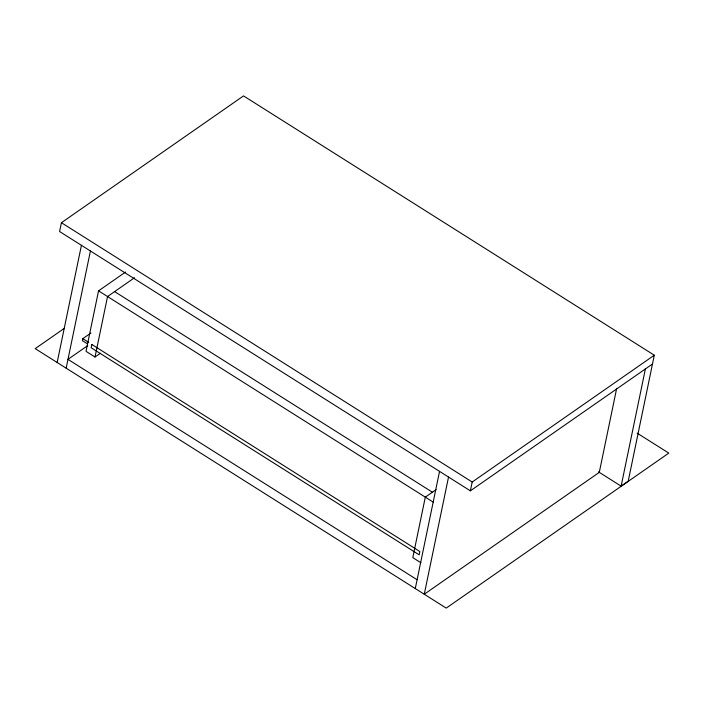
<?xml version="1.0" encoding="UTF-8"?>
<svg xmlns="http://www.w3.org/2000/svg" width="704" height="704" viewBox="0 0 704 704"><rect width="100%" height="100%" fill="white"/><g stroke="black" fill="none" stroke-linecap="round" stroke-linejoin="round"><path stroke-width="1.06" d="M598.453 471.83L621.122 486.147L628.206 481.21L654.298 355.212L243.522 95.894L61.424 222.71L59.594 231.528L470.369 490.838L652.467 364.03M57.165 362.49L81.435 245.309M66.158 368.166L90.42 250.985M90.913 333.027L82.826 338.659L82.412 340.674L87.419 343.834M125.567 272.043L98.551 290.858L86.02 351.34L95.014 357.016L100.417 353.25M95.014 357.016L107.545 296.534L134.552 277.719M415.272 588.562L439.542 471.381M448.527 477.057L424.266 594.238L599.289 472.358L616.651 388.502M470.369 490.838L472.19 482.02L654.298 355.212M621.122 486.147L645.392 368.958M64.038 328.548L35.2 348.63L446.23 608.106L668.8 453.112L637.182 433.154M87.762 345.576L67.98 359.348L417.102 579.744M436.119 489.614L425.313 497.138L412.79 557.621L420.886 562.734M61.424 222.71L472.19 482.02M114.62 291.606L432.397 492.21M98.551 290.858L433.409 502.251M82.826 338.659L88.678 342.346M91.81 344.45L91.133 347.723L419.179 554.822L419.857 551.54L91.81 344.45"/></g></svg>
